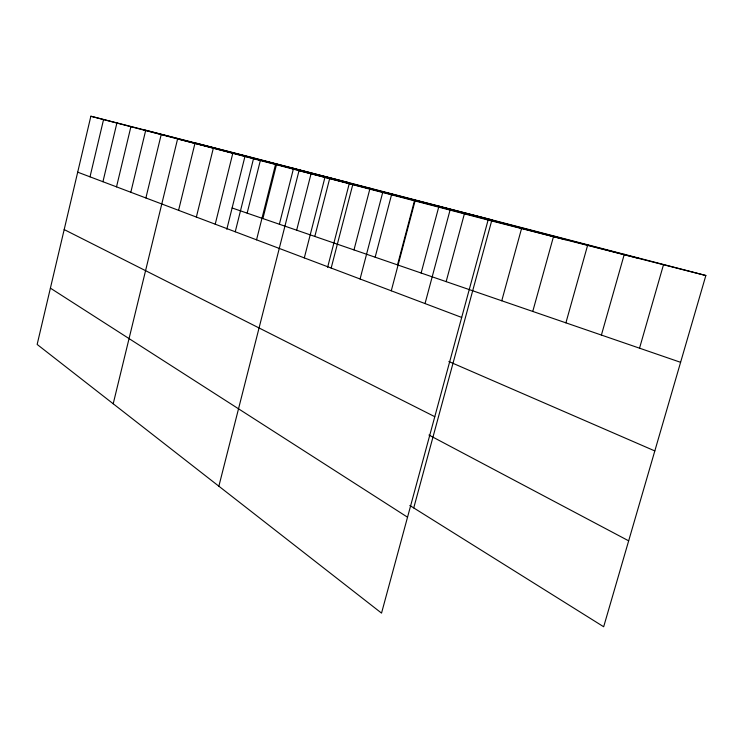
<?xml version="1.0" encoding="UTF-8"?>
<svg xmlns="http://www.w3.org/2000/svg" width="743" height="743" viewBox="0 0 743 743"><rect width="100%" height="100%" fill="white"/><g stroke="black" fill="none" stroke-linecap="round" stroke-linejoin="round"><path stroke-width="1.11" d="M705.85 275.514L245.134 155.705L90.86 116.242L37.15 344.436L381.531 613.114L488.095 220.039L705.85 275.514L603.669 626.758L409.839 505.491M90.014 176.825L103.556 119.558M102.943 181.719L116.883 123.041M116.521 186.855L130.898 126.7M130.824 192.261L145.647 130.554M145.888 197.963L161.194 134.622M113.205 403.774L177.605 138.904L349.451 182.834L327.617 267.304M178.58 210.334L194.945 143.436M196.366 217.058L213.315 148.238M215.219 224.191L232.8 153.327M226.81 229.271L245.134 155.705M235.243 231.77L253.493 158.742M247.15 213.148L260.542 159.708M256.549 239.831L275.523 164.5M262.883 218.563L276.656 163.906M279.368 224.237L293.55 168.299M218.86 486.201L299.03 170.639L491.922 219.882L413.74 507.924M296.661 230.181L311.271 172.905M304.305 257.895L324.932 177.41M314.818 236.432L329.883 177.744M331.174 268.056L352.758 184.673M353.984 249.908L370.06 188.193M360.076 278.996L382.701 192.502M375.159 257.199L391.784 193.839M397.514 264.889L414.724 199.802M391.273 290.792L415.04 200.954M421.132 273.025L438.974 206.108M425.033 303.571L450.054 210.102M446.153 281.634L464.663 212.795M501.757 300.766L521.8 227.646M532.759 311.438L553.674 235.94M565.906 322.843L587.759 244.8M601.403 335.056L624.296 254.301M639.537 348.179L663.555 264.517M196.403 143.241L639.24 258.545M144.003 129.839L565.414 239.738M90.86 116.242L488.095 220.039M232.113 207.975L680.597 362.315M77.699 172.172L461.691 317.437M448.865 361.535L654.815 450.927M64.186 229.578L434.785 416.684M428.943 435.036L628.662 540.83M50.403 288.145L407.526 517.202"/></g></svg>
